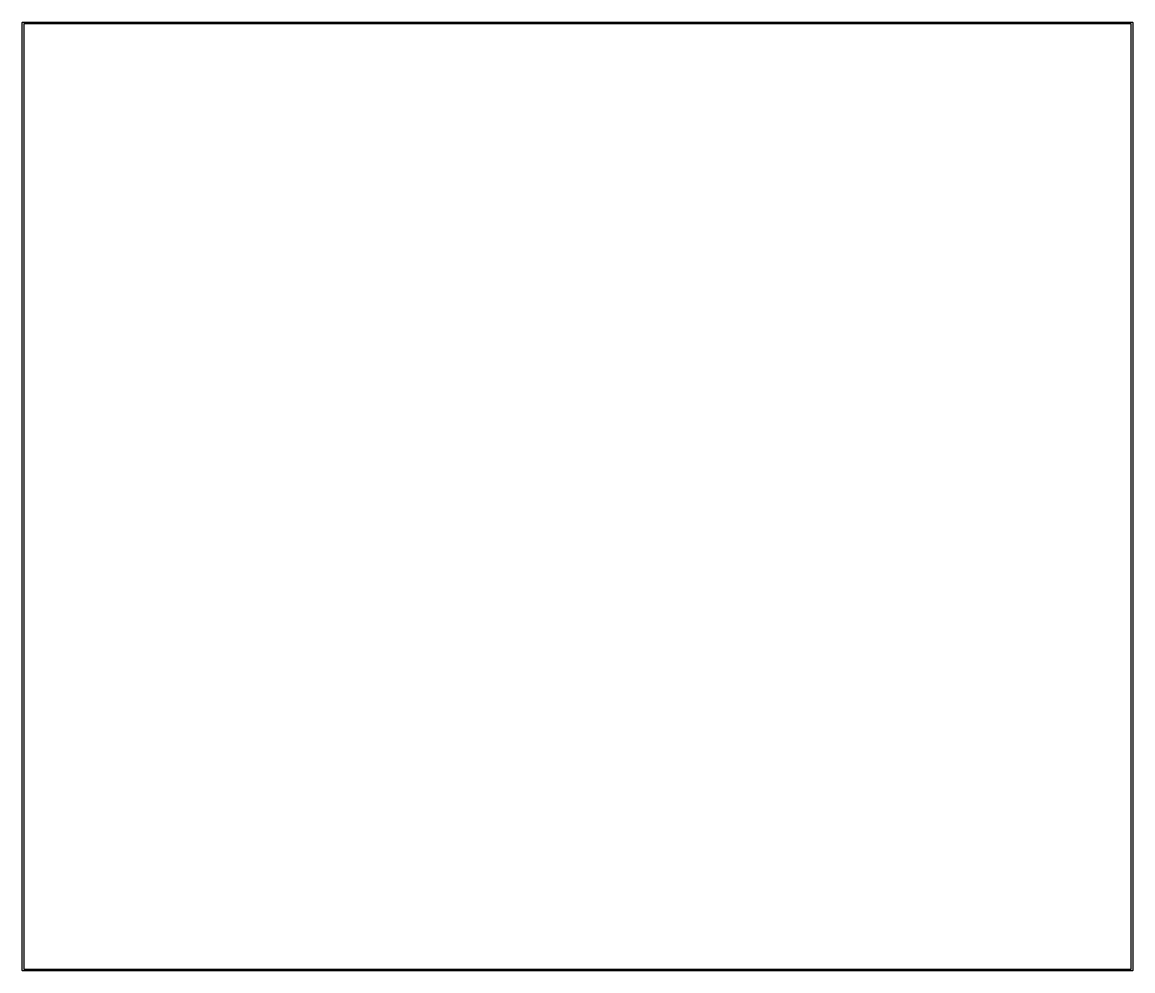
# Model space of a CAD drawing. Header units: millimetres. Extents: x 112.3 to 187.7, y -128.1 to -63.8.
import ezdxf

# ---------------------------------------------------------------- set-up
doc = ezdxf.new("R2010")
doc.units = ezdxf.units.MM
doc.layers.add('Edge.Cuts', color=254, linetype='CONTINUOUS', true_color=0xd0d2cd)

msp = doc.modelspace()

# ---------------------------------------------------------------- linework, layer by layer
at = {"layer": 'Edge.Cuts', "linetype": 'CONTINUOUS'}
for p, q in [((112.35, -63.8), (112.353806, -63.780866)), ((112.35, -128.099999), (112.35, -63.8)), ((112.353806, -63.780866), (112.380866, -63.753806)), ((112.380866, -63.753806), (112.4, -63.75)), ((112.4, -63.75), (187.699999, -63.75)), ((112.45, -63.85), (112.45, -128.049999)), ((187.649999, -63.85), (112.45, -63.85)), ((187.649999, -128.049999), (187.649999, -63.85)), ((187.699999, -63.75), (187.719133, -63.753806)), ((187.719133, -63.753806), (187.746193, -63.780866)), ((187.746193, -63.780866), (187.749999, -63.8)), ((187.749999, -63.8), (187.749999, -128.099999)), ((112.353806, -128.119133), (112.35, -128.099999)), ((112.380866, -128.146193), (112.353806, -128.119133)), ((112.4, -128.149999), (112.380866, -128.146193)), ((187.699999, -128.149999), (112.4, -128.149999)), ((112.45, -128.049999), (187.649999, -128.049999)), ((187.719133, -128.146193), (187.699999, -128.149999)), ((187.746193, -128.119133), (187.719133, -128.146193)), ((187.749999, -128.099999), (187.746193, -128.119133))]:
    msp.add_line(p, q, dxfattribs=at)

doc.saveas('drawing.dxf')
